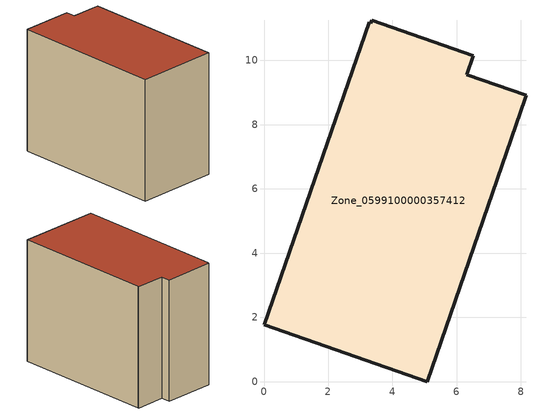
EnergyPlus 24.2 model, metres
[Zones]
Zone_0599100000357412
 floor ground (C_G): 3.33,11.16 3.36,11.24 6.52,10.14 6.32,9.55 8.16,8.91 8.13,8.83 5.09,0 0,1.77 3.28,11.18 z0
 wall outside (C_F): 3.28,11.18 0,1.77 5.09,0 8.13,8.83 8.16,8.91 6.32,9.55 6.52,10.14 3.36,11.24 3.33,11.16 3.28,11.18 z0:8.01
 roof outside (C_R): 5.09,0 8.13,8.83 8.16,8.91 6.32,9.55 6.52,10.14 3.36,11.24 3.33,11.16 3.28,11.18 0,1.77 z8.01
[BUILDING]
Pand.0599100000357412: North Axis=0; Terrain=City; Loads Convergence Tolerance Value=0.04; Temperature Convergence Tolerance Value=0.4; Solar Distribution=FullExterior; Maximum Number of Warmup Days=25; Minimum Number of Warmup Days=1
[Site:Location]
Rotterdam.The.Hague.AP_ZH_NLD Design_Conditions: Latitude=51.96; Longitude=4.45; Time Zone=1; Elevation=-4.5
[SITE:GROUNDTEMPERATURE:BUILDINGSURFACE]
18, 18, 18, 18, 18, 18, 18, 18, 18, 18, 18, 18
[MATERIAL] Thermal Absorptance=0.9; Solar Absorptance=0.7; Visible Absorptance=0.7
Name | Roughness | Thickness | Conductivity | Density | Specific Heat
G.TI.1992-2005 | MediumSmooth | 0.15 | 0.06 | 540 | 1210
F.TI.1992-2005 | Rough | 0.3 | 0.12 | 1920 | 840
R.TI.1992-2005 | MediumRough | 0.2 | 0.08 | 1500 | 1000
[CONSTRUCTION]
C_G: G.TI.1992-2005
C_F: F.TI.1992-2005
C_R: R.TI.1992-2005
[ZONE]
Zone_0599100000357412: Type=1; Multiplier=1; Ceiling Height=Autocalculate; Volume=Autocalculate; Floor Area=autocalculate; Part of Total Floor Area=Yes
[ZONEINFILTRATION:DESIGNFLOWRATE]
Infil_Zone_0599100000357412: Zone or ZoneList or Space or SpaceList=Zone_0599100000357412; Schedule=AlwaysOn; Design Flow Rate Calculation Method=Flow/Area; Flow Rate per Floor Area=0.0015; Constant Term Coefficient=1; Temperature Term Coefficient=0; Velocity Term Coefficient=0; Velocity Squared Term Coefficient=0
[HVACTEMPLATE:ZONE:IDEALLOADSAIRSYSTEM]
Zone_0599100000357412: Maximum Heating Supply Air Temperature=50; Minimum Cooling Supply Air Temperature=13; Maximum Heating Supply Air Humidity Ratio=0.0156; Minimum Cooling Supply Air Humidity Ratio=0.0077; Heating Limit=NoLimit; Cooling Limit=NoLimit; Dehumidification Control Type=ConstantSensibleHeatRatio; Cooling Sensible Heat Ratio=0.7; Dehumidification Setpoint=60; Humidification Control Type=None; Humidification Setpoint=30; Outdoor Air Method=None; Outdoor Air Flow Rate per Person=0.00944; Outdoor Air Flow Rate per Zone Floor Area=0; Outdoor Air Flow Rate per Zone=0; Demand Controlled Ventilation Type=None; Outdoor Air Economizer Type=NoEconomizer; Heat Recovery Type=None; Sensible Heat Recovery Effectiveness=0.7; Latent Heat Recovery Effectiveness=0.65
[ZONECONTROL:THERMOSTAT]
ThermostatControl_Zone_0599100000357412: Zone or ZoneList=Zone_0599100000357412; Control Type Schedule=DualSetpointControlType; Control 1=Thermostat_Zone_0599100000357412; Temperature Difference Between Cutout And Setpoint=0
[THERMOSTATSETPOINT:DUALSETPOINT]
Thermostat_Zone_0599100000357412: Heating Setpoint Temperature Schedule=HeatingSetpoint_Zone_0599100000357412; Cooling Setpoint Temperature Schedule=CoolingSetpoint_Zone_0599100000357412
[SCHEDULE:COMPACT]
HeatingSetpoint_Zone_0599100000357412: Through: 12/31, For: AllDays, Until: 24:00, 21
CoolingSetpoint_Zone_0599100000357412: Through: 12/31, For: AllDays, Until: 24:00, 24
DualSetpointControlType: Through: 12/31, For: AllDays, Until: 24:00, 4
AlwaysOn: Through: 12/31, For: AllDays, Until: 24:00, 1
